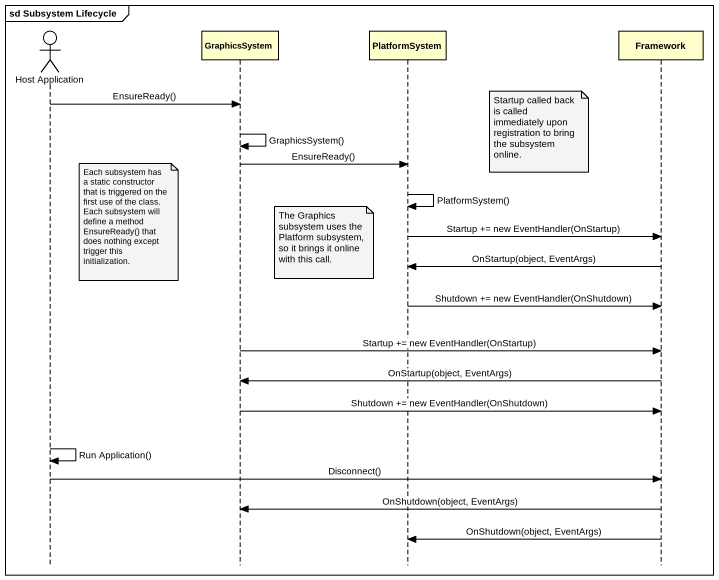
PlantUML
@startuml
mainframe sd Subsystem Lifecycle
hide footbox
actor "Host Application" as Host_Application
participant GraphicsSystem
participant PlatformSystem
participant Framework

Host_Application -> GraphicsSystem : EnsureReady()
note left of Framework : Startup called back is called immediately upon registration to bring the subsystem online.
GraphicsSystem -> GraphicsSystem : GraphicsSystem()
GraphicsSystem -> PlatformSystem : EnsureReady()
PlatformSystem -> PlatformSystem : PlatformSystem()
note right of Host_Application : Each subsystem has a static constructor that is triggered on the first use of the class. Each subsystem will define a method EnsureReady() that does nothing except trigger this initialization.
PlatformSystem -> Framework : Startup += new EventHandler(OnStartup)
note right of GraphicsSystem : The Graphics subsystem uses the Platform subsystem, so it brings it online with this call.
Framework -> PlatformSystem : OnStartup(object, EventArgs)
PlatformSystem -> Framework : Shutdown += new EventHandler(OnShutdown)
GraphicsSystem -> Framework : Startup += new EventHandler(OnStartup)
Framework -> GraphicsSystem : OnStartup(object, EventArgs)
GraphicsSystem -> Framework : Shutdown += new EventHandler(OnShutdown)
Host_Application -> Host_Application : Run Application()
Host_Application -> Framework : Disconnect()
Framework -> GraphicsSystem : OnShutdown(object, EventArgs)
Framework -> PlatformSystem : OnShutdown(object, EventArgs)
@enduml
